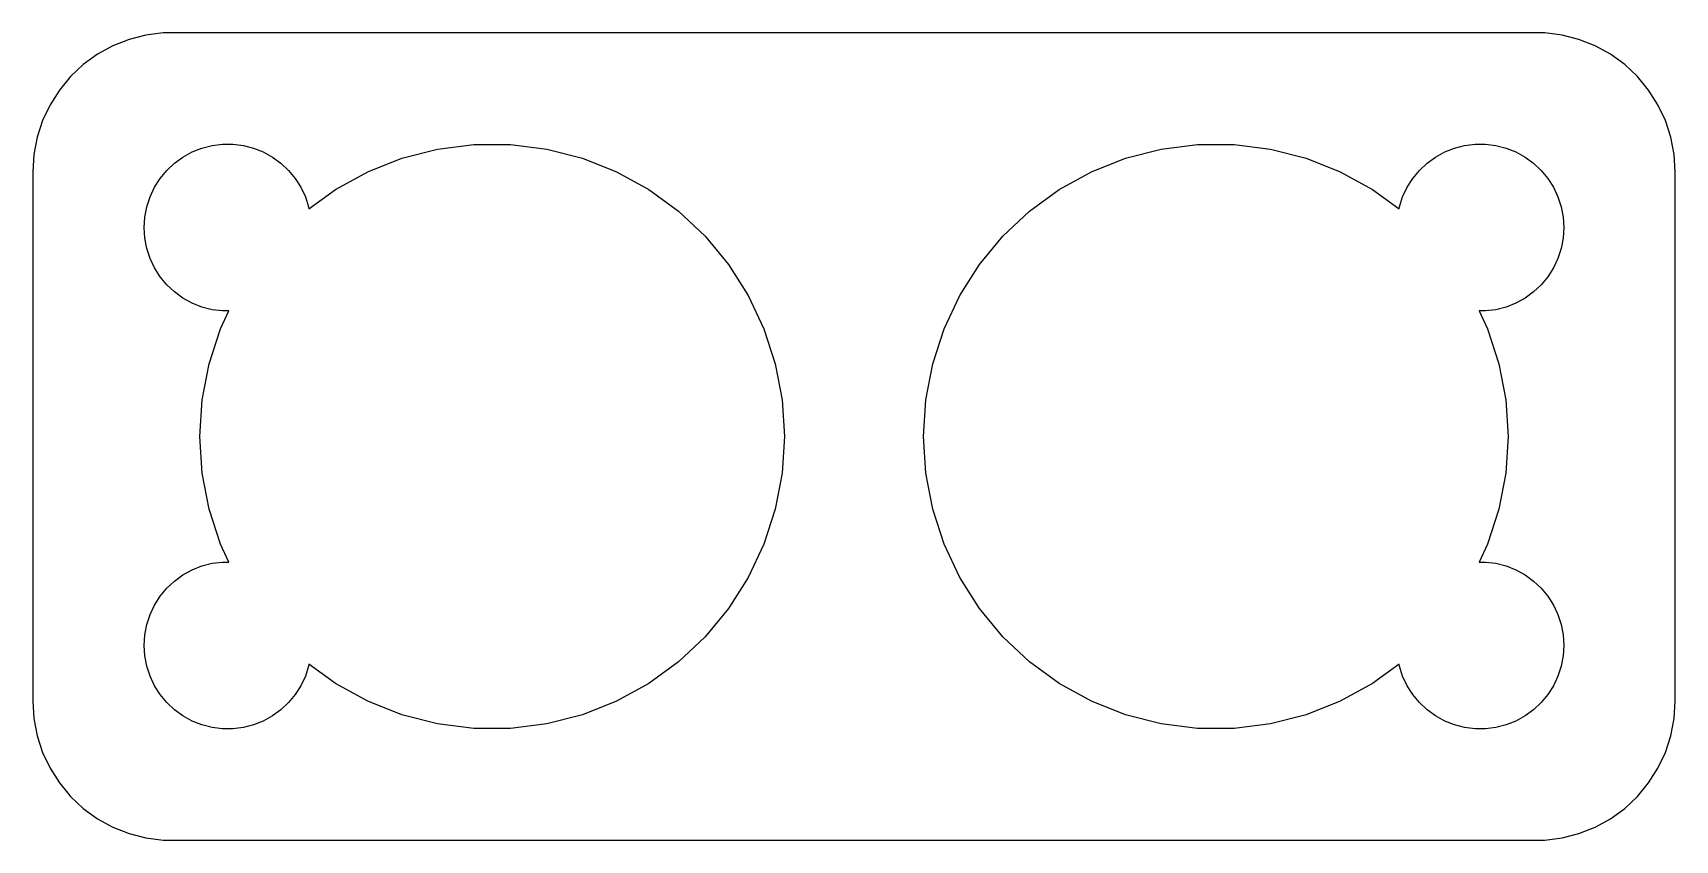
# Model space of a CAD drawing. Header units: metres. Extents: x -29.5 to 29.5, y -14.5 to 14.5.
import ezdxf

# ---------------------------------------------------------------- set-up
doc = ezdxf.new("R2010")
doc.units = ezdxf.units.M

msp = doc.modelspace()

# ---------------------------------------------------------------- linework, layer by layer
for p, q in [((-26.0451, 14.2553), (-26.6289, 14.0241)), ((-25.4369, 14.4114), (-26.0451, 14.2553)), ((-24.8139, 14.4901), (-25.4369, 14.4114)), ((24.8139, 14.4901), (-24.8139, 14.4901)), ((25.4369, 14.4114), (24.8139, 14.4901)), ((26.0451, 14.2553), (25.4369, 14.4114)), ((26.6289, 14.0241), (26.0451, 14.2553)), ((-27.1791, 13.7216), (-27.6871, 13.3526)), ((-26.6289, 14.0241), (-27.1791, 13.7216)), ((27.1791, 13.7216), (26.6289, 14.0241)), ((27.6871, 13.3526), (27.1791, 13.7216)), ((-27.6871, 13.3526), (-28.1448, 12.9227)), ((28.1448, 12.9227), (27.6871, 13.3526)), ((-28.5451, 12.4389), (-28.8815, 11.9088)), ((-28.1448, 12.9227), (-28.5451, 12.4389)), ((28.5451, 12.4389), (28.1448, 12.9227)), ((28.8815, 11.9088), (28.5451, 12.4389)), ((-28.8815, 11.9088), (-29.1489, 11.3406)), ((29.1489, 11.3406), (28.8815, 11.9088)), ((-29.1489, 11.3406), (-29.3429, 10.7434)), ((29.3429, 10.7434), (29.1489, 11.3406)), ((-29.3429, 10.7434), (-29.4606, 10.1267)), ((29.4606, 10.1267), (29.3429, 10.7434)), ((-29.4606, 10.1267), (-29.5, 9.5)), ((-24.4123, 9.81154), (-24.1075, 10.033)), ((-24.1075, 10.033), (-23.7773, 10.2145)), ((-23.7773, 10.2145), (-23.427, 10.3532)), ((-23.427, 10.3532), (-23.0621, 10.4469)), ((-23.0621, 10.4469), (-22.6884, 10.4941)), ((-22.6884, 10.4941), (-22.3116, 10.4941)), ((-22.3116, 10.4941), (-21.9379, 10.4469)), ((-21.9379, 10.4469), (-21.5729, 10.3532)), ((-21.5729, 10.3532), (-21.2227, 10.2145)), ((-21.2227, 10.2145), (-20.8925, 10.033)), ((-20.8925, 10.033), (-20.5877, 9.81154)), ((-16.2447, 9.98608), (-14.9675, 10.314)), ((-14.9675, 10.314), (-13.6593, 10.4793)), ((-13.6593, 10.4793), (-12.3407, 10.4793)), ((-12.3407, 10.4793), (-11.0325, 10.314)), ((-11.0325, 10.314), (-9.75531, 9.98608)), ((9.75531, 9.98608), (11.0325, 10.314)), ((11.0325, 10.314), (12.3407, 10.4793)), ((12.3407, 10.4793), (13.6593, 10.4793)), ((13.6593, 10.4793), (14.9675, 10.314)), ((14.9675, 10.314), (16.2447, 9.98608)), ((20.5877, 9.81154), (20.8925, 10.033)), ((20.8925, 10.033), (21.2227, 10.2145)), ((21.2227, 10.2145), (21.5729, 10.3532)), ((21.5729, 10.3532), (21.9379, 10.4469)), ((21.9379, 10.4469), (22.3116, 10.4941)), ((22.3116, 10.4941), (22.6884, 10.4941)), ((22.6884, 10.4941), (23.0621, 10.4469)), ((23.0621, 10.4469), (23.427, 10.3532)), ((23.427, 10.3532), (23.7773, 10.2145)), ((23.7773, 10.2145), (24.1075, 10.033)), ((24.1075, 10.033), (24.4123, 9.81154)), ((29.5, 9.5), (29.4606, 10.1267)), ((-29.5, 9.5), (-29.5, -9.5)), ((-24.927, 9.26335), (-24.6869, 9.55363)), ((-24.6869, 9.55363), (-24.4123, 9.81154)), ((-20.5877, 9.81154), (-20.3131, 9.55363)), ((-20.3131, 9.55363), (-20.0729, 9.26335)), ((-18.6262, 8.86543), (-17.4707, 9.50067)), ((-17.4707, 9.50067), (-16.2447, 9.98608)), ((-9.75531, 9.98608), (-8.52931, 9.50067)), ((-8.52931, 9.50067), (-7.37381, 8.86543)), ((7.37381, 8.86543), (8.52931, 9.50067)), ((8.52931, 9.50067), (9.75531, 9.98608)), ((16.2447, 9.98608), (17.4707, 9.50067)), ((17.4707, 9.50067), (18.6262, 8.86543)), ((20.0729, 9.26335), (20.3131, 9.55363)), ((20.3131, 9.55363), (20.5877, 9.81154)), ((24.4123, 9.81154), (24.6869, 9.55363)), ((24.6869, 9.55363), (24.927, 9.26335)), ((29.5, -9.5), (29.5, 9.5)), ((-25.2893, 8.60437), (-25.1289, 8.94525)), ((-25.1289, 8.94525), (-24.927, 9.26335)), ((-20.0729, 9.26335), (-19.8711, 8.94525)), ((-19.8711, 8.94525), (-19.7107, 8.60437)), ((-19.5802, 8.17232), (-18.6262, 8.86543)), ((-7.37381, 8.86543), (-6.30704, 8.09038)), ((6.30704, 8.09038), (7.37381, 8.86543)), ((18.6262, 8.86543), (19.5802, 8.17232)), ((19.7107, 8.60437), (19.8711, 8.94525)), ((19.8711, 8.94525), (20.0729, 9.26335)), ((24.927, 9.26335), (25.1289, 8.94525)), ((25.1289, 8.94525), (25.2893, 8.60437)), ((-25.4057, 8.24606), (-25.2893, 8.60437)), ((-19.7107, 8.60437), (-19.5942, 8.24606)), ((19.5942, 8.24606), (19.7107, 8.60437)), ((25.2893, 8.60437), (25.4057, 8.24606)), ((-25.5, 7.5), (-25.4763, 7.87599)), ((-25.4763, 7.87599), (-25.4057, 8.24606)), ((-19.5942, 8.24606), (-19.5802, 8.17232)), ((-6.30704, 8.09038), (-5.34583, 7.18774)), ((5.34583, 7.18774), (6.30704, 8.09038)), ((19.5802, 8.17232), (19.5942, 8.24606)), ((25.4057, 8.24606), (25.4763, 7.87599)), ((25.4763, 7.87599), (25.5, 7.5)), ((-25.4763, 7.12399), (-25.5, 7.5)), ((-25.4057, 6.75392), (-25.4763, 7.12399)), ((-5.34583, 7.18774), (-4.50531, 6.17174)), ((4.50531, 6.17174), (5.34583, 7.18774)), ((25.4763, 7.12399), (25.4057, 6.75392)), ((25.5, 7.5), (25.4763, 7.12399)), ((-25.2893, 6.39561), (-25.4057, 6.75392)), ((25.4057, 6.75392), (25.2893, 6.39561)), ((-25.1289, 6.05473), (-25.2893, 6.39561)), ((-24.927, 5.73663), (-25.1289, 6.05473)), ((-4.50531, 6.17174), (-3.79877, 5.05841)), ((3.79877, 5.05841), (4.50531, 6.17174)), ((25.1289, 6.05473), (24.927, 5.73663)), ((25.2893, 6.39561), (25.1289, 6.05473)), ((-24.6869, 5.44635), (-24.927, 5.73663)), ((-24.4123, 5.18845), (-24.6869, 5.44635)), ((24.6869, 5.44635), (24.4123, 5.18845)), ((24.927, 5.73663), (24.6869, 5.44635)), ((-24.1075, 4.96701), (-24.4123, 5.18845)), ((-23.7773, 4.78551), (-24.1075, 4.96701)), ((-23.427, 4.64682), (-23.7773, 4.78551)), ((-3.79877, 5.05841), (-3.23734, 3.8653)), ((3.23734, 3.8653), (3.79877, 5.05841)), ((23.7773, 4.78551), (23.427, 4.64682)), ((24.1075, 4.96701), (23.7773, 4.78551)), ((24.4123, 5.18845), (24.1075, 4.96701)), ((-23.0621, 4.55313), (-23.427, 4.64682)), ((-22.6884, 4.50591), (-23.0621, 4.55313)), ((-22.7626, 3.8653), (-22.4612, 4.50591)), ((-22.4612, 4.50591), (-22.6884, 4.50591)), ((22.6884, 4.50591), (22.4612, 4.50591)), ((22.4612, 4.50591), (22.7626, 3.8653)), ((23.0621, 4.55313), (22.6884, 4.50591)), ((23.427, 4.64682), (23.0621, 4.55313)), ((-23.1701, 2.61124), (-22.7626, 3.8653)), ((-3.23734, 3.8653), (-2.82986, 2.61124)), ((2.82986, 2.61124), (3.23734, 3.8653)), ((22.7626, 3.8653), (23.1701, 2.61124)), ((-23.4172, 1.31599), (-23.1701, 2.61124)), ((-2.82986, 2.61124), (-2.58279, 1.31599)), ((2.58279, 1.31599), (2.82986, 2.61124)), ((23.1701, 2.61124), (23.4172, 1.31599)), ((-23.5, 0), (-23.4172, 1.31599)), ((-2.58279, 1.31599), (-2.5, 0)), ((2.5, 0), (2.58279, 1.31599)), ((23.4172, 1.31599), (23.5, 0)), ((-23.4172, -1.31599), (-23.5, 0)), ((-2.5, 0), (-2.58279, -1.31599)), ((2.58279, -1.31599), (2.5, 0)), ((23.5, 0), (23.4172, -1.31599)), ((-23.1701, -2.61124), (-23.4172, -1.31599)), ((-2.58279, -1.31599), (-2.82986, -2.61124)), ((2.82986, -2.61124), (2.58279, -1.31599)), ((23.4172, -1.31599), (23.1701, -2.61124)), ((-22.7626, -3.8653), (-23.1701, -2.61124)), ((-2.82986, -2.61124), (-3.23734, -3.8653)), ((3.23734, -3.8653), (2.82986, -2.61124)), ((23.1701, -2.61124), (22.7626, -3.8653)), ((-22.4612, -4.50591), (-22.7626, -3.8653)), ((-3.23734, -3.8653), (-3.79877, -5.05841)), ((3.79877, -5.05841), (3.23734, -3.8653)), ((22.7626, -3.8653), (22.4612, -4.50591)), ((-23.7773, -4.78551), (-23.427, -4.64682)), ((-23.427, -4.64682), (-23.0621, -4.55313)), ((-23.0621, -4.55313), (-22.6884, -4.50591)), ((-22.6884, -4.50591), (-22.4612, -4.50591)), ((22.4612, -4.50591), (22.6884, -4.50591)), ((22.6884, -4.50591), (23.0621, -4.55313)), ((23.0621, -4.55313), (23.427, -4.64682)), ((23.427, -4.64682), (23.7773, -4.78551)), ((-24.6869, -5.44635), (-24.4123, -5.18845)), ((-24.4123, -5.18845), (-24.1075, -4.96701)), ((-24.1075, -4.96701), (-23.7773, -4.78551)), ((-3.79877, -5.05841), (-4.50531, -6.17174)), ((4.50531, -6.17174), (3.79877, -5.05841)), ((23.7773, -4.78551), (24.1075, -4.96701)), ((24.1075, -4.96701), (24.4123, -5.18845)), ((24.4123, -5.18845), (24.6869, -5.44635)), ((-25.1289, -6.05473), (-24.927, -5.73663)), ((-24.927, -5.73663), (-24.6869, -5.44635)), ((24.6869, -5.44635), (24.927, -5.73663)), ((24.927, -5.73663), (25.1289, -6.05473)), ((-25.4057, -6.75392), (-25.2893, -6.39561)), ((-25.2893, -6.39561), (-25.1289, -6.05473)), ((-4.50531, -6.17174), (-5.34583, -7.18774)), ((5.34583, -7.18774), (4.50531, -6.17174)), ((25.1289, -6.05473), (25.2893, -6.39561)), ((25.2893, -6.39561), (25.4057, -6.75392)), ((-25.4763, -7.12399), (-25.4057, -6.75392)), ((25.4057, -6.75392), (25.4763, -7.12399)), ((-25.5, -7.5), (-25.4763, -7.12399)), ((-25.4763, -7.87599), (-25.5, -7.5)), ((-5.34583, -7.18774), (-6.30704, -8.09038)), ((6.30704, -8.09038), (5.34583, -7.18774)), ((25.4763, -7.12399), (25.5, -7.5)), ((25.5, -7.5), (25.4763, -7.87599)), ((-25.4057, -8.24606), (-25.4763, -7.87599)), ((-25.2893, -8.60437), (-25.4057, -8.24606)), ((-19.5942, -8.24606), (-19.7107, -8.60437)), ((-19.5802, -8.17232), (-19.5942, -8.24606)), ((-18.6262, -8.86543), (-19.5802, -8.17232)), ((-6.30704, -8.09038), (-7.37381, -8.86543)), ((7.37381, -8.86543), (6.30704, -8.09038)), ((19.5802, -8.17232), (18.6262, -8.86543)), ((19.5942, -8.24606), (19.5802, -8.17232)), ((19.7107, -8.60437), (19.5942, -8.24606)), ((25.4057, -8.24606), (25.2893, -8.60437)), ((25.4763, -7.87599), (25.4057, -8.24606)), ((-25.1289, -8.94525), (-25.2893, -8.60437)), ((-19.7107, -8.60437), (-19.8711, -8.94525)), ((19.8711, -8.94525), (19.7107, -8.60437)), ((25.2893, -8.60437), (25.1289, -8.94525)), ((-24.927, -9.26335), (-25.1289, -8.94525)), ((-24.6869, -9.55363), (-24.927, -9.26335)), ((-20.0729, -9.26335), (-20.3131, -9.55363)), ((-19.8711, -8.94525), (-20.0729, -9.26335)), ((-17.4707, -9.50067), (-18.6262, -8.86543)), ((-7.37381, -8.86543), (-8.52931, -9.50067)), ((8.52931, -9.50067), (7.37381, -8.86543)), ((18.6262, -8.86543), (17.4707, -9.50067)), ((20.0729, -9.26335), (19.8711, -8.94525)), ((20.3131, -9.55363), (20.0729, -9.26335)), ((24.927, -9.26335), (24.6869, -9.55363)), ((25.1289, -8.94525), (24.927, -9.26335)), ((-29.5, -9.5), (-29.4606, -10.1267)), ((-24.4123, -9.81154), (-24.6869, -9.55363)), ((-24.1075, -10.033), (-24.4123, -9.81154)), ((-20.5877, -9.81154), (-20.8925, -10.033)), ((-20.3131, -9.55363), (-20.5877, -9.81154)), ((-16.2447, -9.98608), (-17.4707, -9.50067)), ((-14.9675, -10.314), (-16.2447, -9.98608)), ((-9.75531, -9.98608), (-11.0325, -10.314)), ((-8.52931, -9.50067), (-9.75531, -9.98608)), ((9.75531, -9.98608), (8.52931, -9.50067)), ((11.0325, -10.314), (9.75531, -9.98608)), ((16.2447, -9.98608), (14.9675, -10.314)), ((17.4707, -9.50067), (16.2447, -9.98608)), ((20.5877, -9.81154), (20.3131, -9.55363)), ((20.8925, -10.033), (20.5877, -9.81154)), ((24.4123, -9.81154), (24.1075, -10.033)), ((24.6869, -9.55363), (24.4123, -9.81154)), ((29.4606, -10.1267), (29.5, -9.5)), ((-29.4606, -10.1267), (-29.3429, -10.7434)), ((-23.7773, -10.2145), (-24.1075, -10.033)), ((-23.427, -10.3532), (-23.7773, -10.2145)), ((-23.0621, -10.4469), (-23.427, -10.3532)), ((-22.6884, -10.4941), (-23.0621, -10.4469)), ((-22.3116, -10.4941), (-22.6884, -10.4941)), ((-21.9379, -10.4469), (-22.3116, -10.4941)), ((-21.5729, -10.3532), (-21.9379, -10.4469)), ((-21.2227, -10.2145), (-21.5729, -10.3532)), ((-20.8925, -10.033), (-21.2227, -10.2145)), ((-13.6593, -10.4793), (-14.9675, -10.314)), ((-12.3407, -10.4793), (-13.6593, -10.4793)), ((-11.0325, -10.314), (-12.3407, -10.4793)), ((12.3407, -10.4793), (11.0325, -10.314)), ((13.6593, -10.4793), (12.3407, -10.4793)), ((14.9675, -10.314), (13.6593, -10.4793)), ((21.2227, -10.2145), (20.8925, -10.033)), ((21.5729, -10.3532), (21.2227, -10.2145)), ((21.9379, -10.4469), (21.5729, -10.3532)), ((22.3116, -10.4941), (21.9379, -10.4469)), ((22.6884, -10.4941), (22.3116, -10.4941)), ((23.0621, -10.4469), (22.6884, -10.4941)), ((23.427, -10.3532), (23.0621, -10.4469)), ((23.7773, -10.2145), (23.427, -10.3532)), ((24.1075, -10.033), (23.7773, -10.2145)), ((29.3429, -10.7434), (29.4606, -10.1267)), ((-29.3429, -10.7434), (-29.1489, -11.3406)), ((29.1489, -11.3406), (29.3429, -10.7434)), ((-29.1489, -11.3406), (-28.8815, -11.9088)), ((28.8815, -11.9088), (29.1489, -11.3406)), ((-28.8815, -11.9088), (-28.5451, -12.4389)), ((28.5451, -12.4389), (28.8815, -11.9088)), ((-28.5451, -12.4389), (-28.1448, -12.9227)), ((-28.1448, -12.9227), (-27.6871, -13.3526)), ((27.6871, -13.3526), (28.1448, -12.9227)), ((28.1448, -12.9227), (28.5451, -12.4389)), ((-27.6871, -13.3526), (-27.1791, -13.7216)), ((27.1791, -13.7216), (27.6871, -13.3526)), ((-27.1791, -13.7216), (-26.6289, -14.0241)), ((-26.6289, -14.0241), (-26.0451, -14.2553)), ((26.0451, -14.2553), (26.6289, -14.0241)), ((26.6289, -14.0241), (27.1791, -13.7216)), ((-26.0451, -14.2553), (-25.4369, -14.4114)), ((-25.4369, -14.4114), (-24.8139, -14.4901)), ((-24.8139, -14.4901), (24.8139, -14.4901)), ((24.8139, -14.4901), (25.4369, -14.4114)), ((25.4369, -14.4114), (26.0451, -14.2553))]:
    msp.add_line(p, q)

doc.saveas('drawing.dxf')
